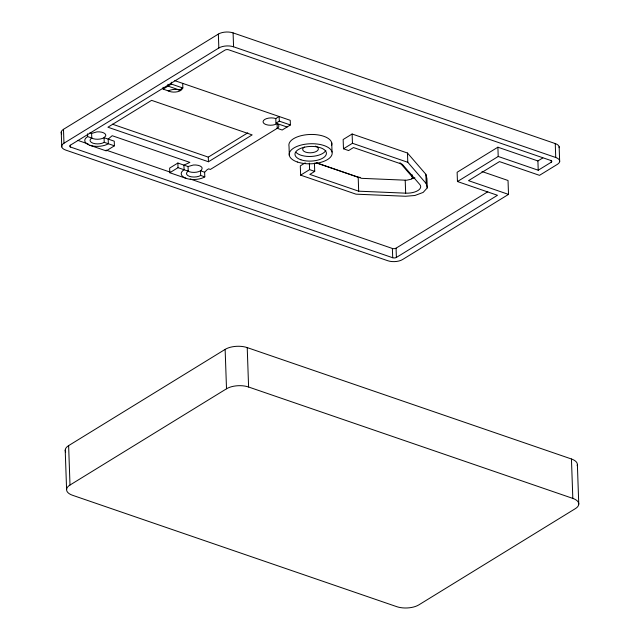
<?xml version="1.0" encoding="UTF-8"?>
<svg xmlns="http://www.w3.org/2000/svg" width="640" height="640" viewBox="0 0 640 640"><rect width="100%" height="100%" fill="white"/><g stroke="black" fill="none" stroke-linecap="round" stroke-linejoin="round"><path stroke-width="0.96" d="M412.352 175.224L412.448 178.008L411.368 179.2L406.496 180.232L361.6 178.336L316.288 162.768M314.432 163.048L314.72 171.392L309.832 174.4L358.68 191.184L405.664 193.168A13.112 6.112 -2 0 0 419.784 184.488L402.344 164.336L353.496 147.552L348.608 150.56L343.48 148.792L343.152 139.52L352.12 134.008L407.472 153.024L425.864 174.288L426.936 178.616L427.264 187.888L423.16 192.416L414.888 195.496L405.552 196.256L355.976 194.16L300.624 175.144L300.304 165.872L305.192 162.864M187.888 171.064A7.952 3.712 -2 0 0 200.504 170.816L201.576 169.96L202.176 168.04A7.952 3.712 -2 0 0 193.376 165.016L188.056 166.544L177.864 163.04L169.64 168.096L169.8 172.736L186.216 178.376A13.232 6.168 -2 0 0 204.792 176.872L204.632 172.24L206.984 169.848L208.616 168.848L210.36 169.448L277.8 127.976M61.704 133.904A10.488 4.888 -2 0 1 63.48 129.32L218.36 34.08A10.488 4.888 -2 0 1 233.088 32.888L555.256 143.576A10.488 4.888 -2 0 1 559.176 147.704M508.52 194.392L402.544 259.552A10.488 4.888 -2 0 1 387.816 260.744L65.648 150.056A10.488 4.888 -2 0 1 63.968 143.224L218.84 47.992A10.488 4.888 -2 0 1 233.576 46.8L555.736 157.488A10.488 4.888 -2 0 1 557.424 164.32L539.488 175.344L499.48 161.6L468.504 180.648L508.52 194.392L508.032 180.488L481.976 171.528M163.096 87.272L163.16 89.128L171.392 84.072L182.848 88.008L182.688 83.368M163.16 89.128L168.464 90.952A7.864 3.672 -2 0 1 179.512 90.056L182.848 88.008M91.448 137.928A7.952 3.712 -2 0 0 104.064 137.68L114.248 141.184L114.416 145.824L106.184 150.88L89.768 145.24A13.232 6.168 -2 0 1 87.64 136.624L87.544 133.84M169.8 172.736L178.024 167.672L188.216 171.176A7.952 3.712 -2 0 0 189.496 176.36A7.952 3.712 -2 0 0 200.664 175.456L204.792 176.872M112.448 124.192L208.296 157.128L247.792 132.84M277.224 128.312L277.064 123.68A7.864 3.672 -2 0 1 266.016 124.568A7.864 3.672 -2 0 1 264.752 119.448A7.864 3.672 -2 0 1 275.792 118.56L279.128 116.504L279.296 121.144L275.96 123.192A7.864 3.672 -2 0 1 277.224 128.312L282.176 130.016L290.408 124.96L290.24 120.32L174.752 80.64M208.464 161.76L252.152 134.896L151.608 100.352L107.912 127.216L208.464 161.76L208.296 157.128M300.624 175.144L309.592 169.632L314.72 171.392M343.48 148.792L352.448 143.28L407.792 162.296L426.192 183.56L427.264 187.888M542.792 157.944L537.904 160.952L497.888 147.2L457.128 172.264L457.456 181.536L497.472 195.288L396.392 257.44A2.624 1.224 -2 0 1 392.704 257.736L70.544 147.048A2.624 1.224 -2 0 1 70.12 145.336L225 50.104A2.624 1.224 -2 0 1 228.68 49.808L550.848 160.496A2.624 1.224 -2 0 1 551.272 162.2L538.224 170.224L498.216 156.472L457.456 181.536M65.68 452.048A15.736 7.336 -2 0 1 68.624 445.624L225.136 349.384A15.736 7.336 -2 0 1 247.224 347.6L571.448 458.992A15.736 7.336 -2 0 1 577.216 465.664M190.2 179L392.384 248.464A2.624 1.224 -2 0 0 396.064 248.168L487.8 191.76M70 485.032L226.512 388.792A15.736 7.336 -2 0 1 248.6 387.008L572.824 498.4A15.736 7.336 -2 0 1 575.352 508.648L418.84 604.88A15.736 7.336 -2 0 1 396.744 606.664L72.528 495.272A15.736 7.336 -2 0 1 70 485.032L68.624 445.624M89.96 132.84L91.608 133.408L96.928 131.88A7.952 3.712 -2 0 1 105.736 134.904L105.696 135.872L104.064 137.68L104.224 142.32L114.416 145.824M315.92 162.752L358.192 177.28L360.152 177.36M279.296 121.144L290.408 124.96M179.512 90.056L168.056 86.12L167.992 84.264M287.072 127.008L275.96 123.192L275.792 118.56M204.632 172.24L200.504 170.816L200.664 175.456M87.64 136.624L91.776 138.04A7.952 3.712 -2 0 0 93.048 143.224A7.952 3.712 -2 0 0 104.224 142.32M77.776 140.368L88.168 143.944M106.12 150.112L170.36 172.184M399.968 162.688L412.144 176.76L412.448 178.008M577.384 464.704L578.76 504.112M571.448 458.992L572.824 498.4M559.144 146.752L559.664 161.616M555.256 143.576L555.736 157.488M551.208 160.352L551.272 162.2M537.904 160.952L538.224 170.224M497.888 147.2L498.216 156.472M425.864 174.288L426.192 183.56M412.08 174.904L412.144 176.76M407.472 153.024L407.792 162.296M405.208 180.248L405.664 193.168M396.064 248.168L396.392 257.44M392.384 248.464L392.704 257.736M358.192 177.28L358.68 191.184M352.12 134.008L352.448 143.28M331.72 142.776L332.048 152.048M309.368 163.144L309.592 169.632M289.344 155.496L289.016 146.224A21.504 10.024 -2 0 1 310.736 134.456A21.504 10.024 -2 0 1 331.624 145.392M247.224 347.6L248.6 387.008M233.088 32.888L233.576 46.8M218.36 34.08L218.84 47.992M225.136 349.384L226.512 388.792M188.056 166.544L188.216 171.176M177.864 163.04L178.024 167.672M171.32 82.216L171.392 84.072M91.608 133.408L91.776 138.04M70.48 145.192L70.544 147.048M63.48 129.32L63.968 143.224M61.24 132.016L61.76 146.888M65.216 450.16L66.592 489.568M315.424 146.128A7.864 3.672 -2 0 1 316.688 151.248A7.864 3.672 -2 0 1 305.64 152.144A7.864 3.672 -2 0 1 304.376 147.024M414.904 177.856A13.112 6.112 -2 0 1 411.912 178.712M325.824 150.424A15.736 7.336 -2 0 1 311.64 156.424A15.736 7.336 -2 0 1 295.904 152.232M186.216 178.376A13.232 6.168 -2 0 1 184.088 169.76L183.928 165.12L189.872 162.408L112.176 135.712L108.192 139.104L108.352 143.736A13.232 6.168 -2 0 1 89.768 145.24M182.272 87.8A7.864 3.672 -2 0 1 177.344 91.76A7.864 3.672 -2 0 1 168.144 90.784M297.328 161.992A21.504 10.024 -2 0 0 331.952 154.664A21.504 10.024 -2 0 0 302.808 144.656A21.504 10.024 -2 0 0 297.328 161.992M300.912 159.784A15.736 7.336 -2 0 0 326.248 154.424A15.736 7.336 -2 0 0 304.92 147.104A15.736 7.336 -2 0 0 300.912 159.784"/></g></svg>
